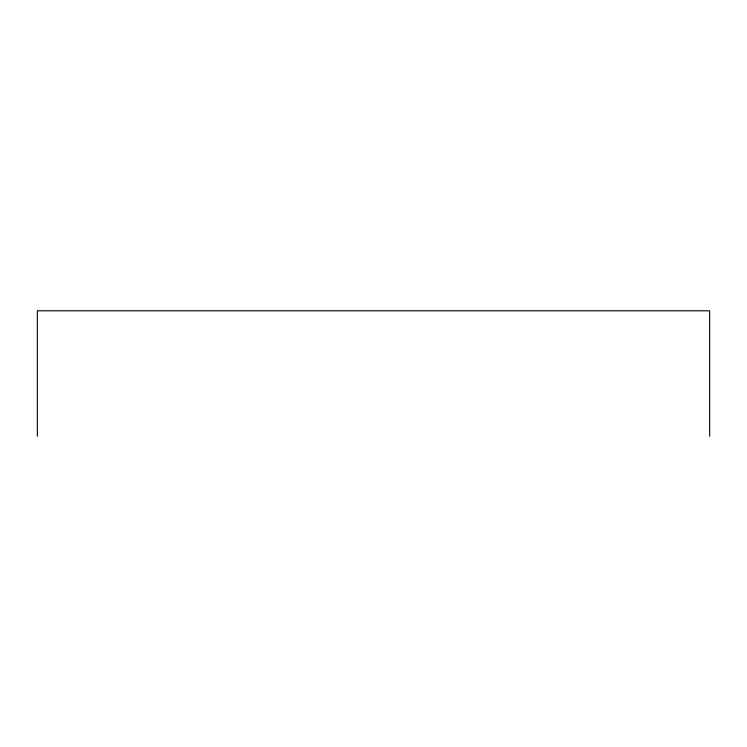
<?xml version="1.0" encoding="UTF-8"?>
<svg xmlns="http://www.w3.org/2000/svg" width="747" height="747" viewBox="0 0 747 747"><rect width="100%" height="100%" fill="white"/><g stroke="black" fill="none" stroke-linecap="round" stroke-linejoin="round"><path stroke-width="1.12" d="M709.65 436.201L709.65 310.799L37.35 310.799L37.35 436.201"/></g></svg>
